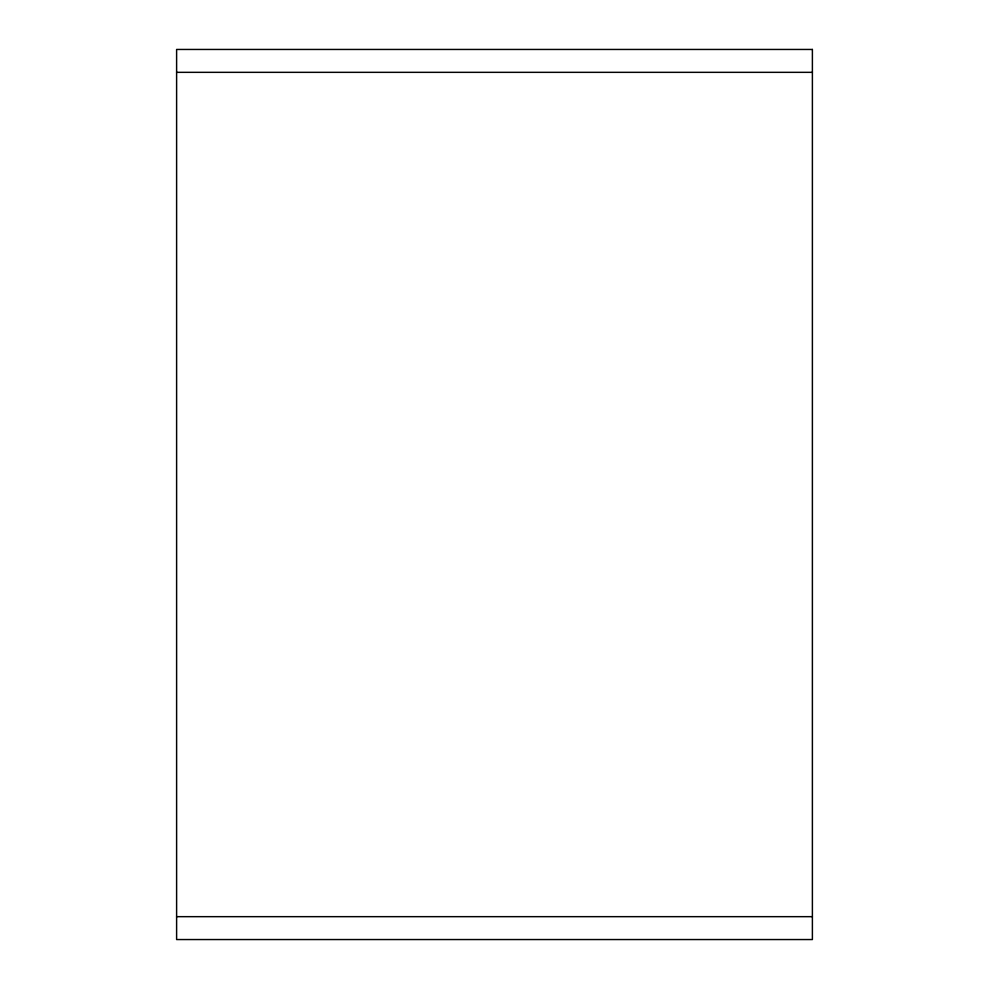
<?xml version="1.0" encoding="UTF-8"?>
<svg xmlns="http://www.w3.org/2000/svg" width="989" height="989" viewBox="0 0 989 989"><rect width="100%" height="100%" fill="white"/><g stroke="black" fill="none" stroke-linecap="round" stroke-linejoin="round"><path stroke-width="1.48" d="M176.611 72.333L812.389 72.333M176.611 916.667L812.389 916.667M812.389 49.45L176.611 49.45L176.611 939.55L812.389 939.55L812.389 49.45"/></g></svg>
